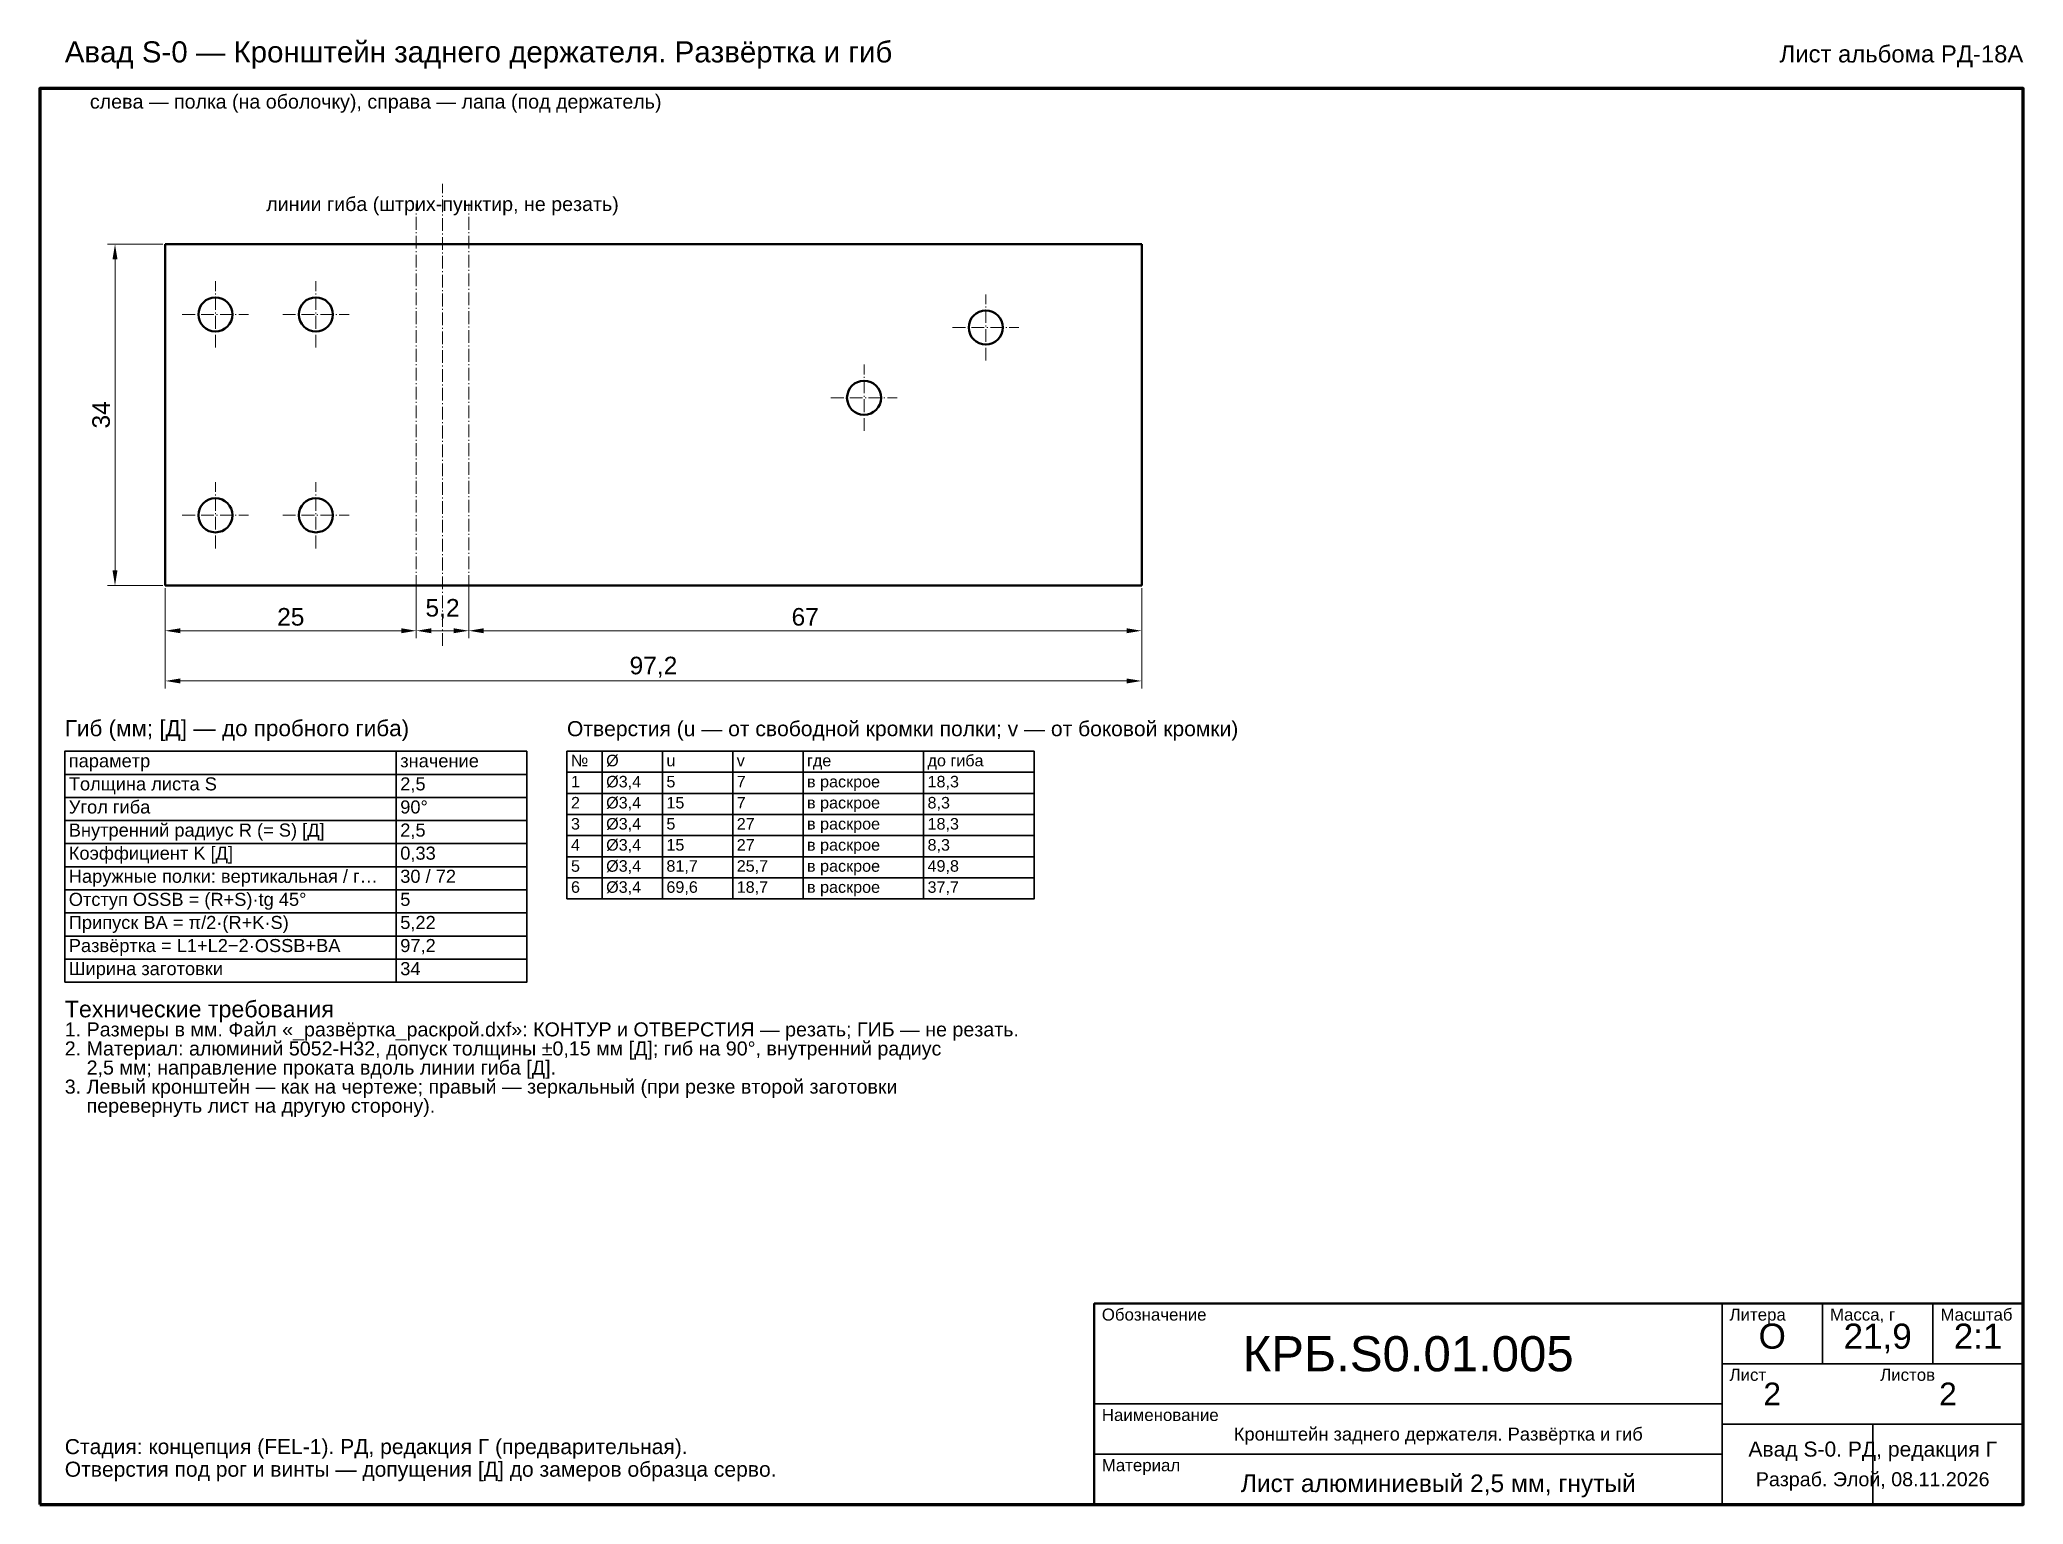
# Model space of a CAD drawing. Header units: millimetres. Extents: x 10 to 208, y 2 to 148.
import ezdxf
from ezdxf.enums import TextEntityAlignment as Align

# ---------------------------------------------------------------- set-up
doc = ezdxf.new("R2010")
doc.units = ezdxf.units.MM
doc.header["$LTSCALE"] = 0.5
doc.linetypes.add('DASHDOT', pattern=[3.556, 2.54, -0.508, 0, -0.508])
for name, color, linetype, lineweight in [('ГИБ', 1, 'DASHDOT', 18), ('КОНТУР', 7, 'Continuous', 50), ('ОСИ', 1, 'DASHDOT', 18), ('ОТВЕРСТИЯ', 7, 'Continuous', 50), ('РАЗМЕРЫ', 5, 'Continuous', 18), ('РАМКА', 7, 'Continuous', 70), ('ТАБЛИЦА', 7, 'Continuous', 35), ('ТЕКСТ', 7, 'Continuous', 25)]:
    doc.layers.add(name, color=color, linetype=linetype, lineweight=lineweight)
doc.styles.add('GOST', font='arial.ttf')
doc.dimstyles.new('GOST', dxfattribs={"dimtxt": 1.75, "dimasz": 1.5, "dimexe": 0.75, "dimexo": 0.25, "dimgap": 0.5, "dimtad": 1, "dimdec": 1, "dimtxsty": 'GOST', "dimcen": 2.5, "dimclrd": 5, "dimclre": 5, "dimclrt": 5, "dimazin": 3, "dimtfac": 1, "dimtmove": 0, "dimatfit": 3, "dimlwd": 18, "dimlwe": 18})

msp = doc.modelspace()

# ---------------------------------------------------------------- linework, layer by layer
at = {"layer": 'ГИБ'}
for p, q in [((47.5, 90), (47.5, 132)), ((52.72, 90), (52.72, 132))]:
    msp.add_line(p, q, dxfattribs=at)
at = {"layer": 'КОНТУР'}
for p, q in [((119.72, 128), (22.5, 128)), ((22.5, 128), (22.5, 94)), ((119.72, 94), (119.72, 128)), ((22.5, 94), (119.72, 94))]:
    msp.add_line(p, q, dxfattribs=at)
at = {"layer": 'ОСИ'}
for p, q in [((50.11, 88), (50.11, 134)), ((27.5, 117.7), (27.5, 124.3)), ((37.5, 117.7), (37.5, 124.3)), ((104.2, 116.4), (104.2, 123)), ((24.2, 121), (30.8, 121)), ((34.2, 121), (40.8, 121)), ((100.9, 119.7), (107.5, 119.7)), ((92.08, 109.4), (92.08, 116)), ((88.78, 112.7), (95.38, 112.7)), ((27.5, 97.7), (27.5, 104.3)), ((37.5, 97.7), (37.5, 104.3)), ((24.2, 101), (30.8, 101)), ((34.2, 101), (40.8, 101))]:
    msp.add_line(p, q, dxfattribs=at)
at = {"layer": 'ОТВЕРСТИЯ'}
for centre in [(27.5, 121), (37.5, 121), (104.2, 119.7), (92.08, 112.7), (27.5, 101), (37.5, 101)]:
    msp.add_circle(centre, 1.7, dxfattribs=at)
at = {"layer": 'РАМКА', "lineweight": 70}
msp.add_lwpolyline([(10, 2.5), (207.5, 2.5), (207.5, 143.5), (10, 143.5), (10, 2.5)], dxfattribs=at)
at = {"layer": 'ТАБЛИЦА'}
for p, q in [((45.5, 77.5), (45.5, 54.5)), ((66, 77.5), (66, 62.8)), ((72, 77.5), (72, 62.8)), ((79, 77.5), (79, 62.8)), ((86, 77.5), (86, 62.8)), ((98, 77.5), (98, 62.8)), ((12.5, 75.2), (58.5, 75.2)), ((62.5, 75.4), (109, 75.4)), ((62.5, 73.3), (109, 73.3)), ((12.5, 72.9), (58.5, 72.9)), ((62.5, 71.2), (109, 71.2)), ((12.5, 70.6), (58.5, 70.6)), ((12.5, 68.3), (58.5, 68.3)), ((62.5, 69.1), (109, 69.1)), ((12.5, 66), (58.5, 66)), ((62.5, 67), (109, 67)), ((12.5, 63.7), (58.5, 63.7)), ((62.5, 64.9), (109, 64.9)), ((12.5, 61.4), (58.5, 61.4)), ((12.5, 59.1), (58.5, 59.1)), ((12.5, 56.8), (58.5, 56.8)), ((177.5, 2.5), (177.5, 22.5)), ((187.5, 16.5), (187.5, 22.5)), ((198.5, 16.5), (198.5, 22.5)), ((177.5, 16.5), (207.5, 16.5)), ((115, 12.5), (177.5, 12.5)), ((177.5, 10.5), (207.5, 10.5)), ((192.5, 2.5), (192.5, 10.5)), ((115, 7.5), (177.5, 7.5))]:
    msp.add_line(p, q, dxfattribs=at)
at = {"layer": 'ТАБЛИЦА', "lineweight": 35}
for points in [[(12.5, 54.5), (58.5, 54.5), (58.5, 77.5), (12.5, 77.5), (12.5, 54.5)], [(62.5, 62.8), (109, 62.8), (109, 77.5), (62.5, 77.5), (62.5, 62.8)]]:
    msp.add_lwpolyline(points, dxfattribs=at)
at = {"layer": 'ТАБЛИЦА', "lineweight": 50}
msp.add_lwpolyline([(115, 2.5), (207.5, 2.5), (207.5, 22.5), (115, 22.5), (115, 2.5)], dxfattribs=at)

# ---------------------------------------------------------------- texts
at = {"layer": 'ТЕКСТ', "style": 'GOST'}
for s, height, p in [('Авад S-0 — Кронштейн заднего держателя. Развёртка и гиб', 2.1, (12.5, 146.1)), ('слева — полка (на оболочку), справа — лапа (под держатель)', 1.4, (15, 141.5)), ('Гиб (мм; [Д] — до пробного гиба)', 1.6, (12.5, 79)), ('Отверстия (u — от свободной кромки полки; v — от боковой кромки)', 1.5, (62.5, 79)), ('№', 1.15, (62.9, 76)), ('Ø', 1.15, (66.4, 76)), ('до гиба', 1.15, (98.4, 76)), ('параметр', 1.3, (12.9, 75.9)), ('значение', 1.3, (45.9, 75.9)), ('1', 1.15, (62.9, 73.9)), ('Ø3,4', 1.15, (66.4, 73.9)), ('5', 1.15, (72.4, 73.9)), ('u', 1.15, (72.4, 76)), ('v', 1.15, (79.4, 76)), ('7', 1.15, (79.4, 73.9)), ('где', 1.15, (86.4, 76)), ('18,3', 1.15, (98.4, 73.9)), ('Толщина листа S', 1.3, (12.9, 73.6)), ('2,5', 1.3, (45.9, 73.6)), ('в раскрое', 1.15, (86.4, 73.9)), ('Угол гиба', 1.3, (12.9, 71.3)), ('90°', 1.3, (45.9, 71.3)), ('2', 1.15, (62.9, 71.8)), ('Ø3,4', 1.15, (66.4, 71.8)), ('15', 1.15, (72.4, 71.8)), ('7', 1.15, (79.4, 71.8)), ('в раскрое', 1.15, (86.4, 71.8)), ('8,3', 1.15, (98.4, 71.8)), ('Внутренний радиус R (= S) [Д]', 1.3, (12.9, 69)), ('2,5', 1.3, (45.9, 69)), ('3', 1.15, (62.9, 69.7)), ('Ø3,4', 1.15, (66.4, 69.7)), ('5', 1.15, (72.4, 69.7)), ('27', 1.15, (79.4, 69.7)), ('в раскрое', 1.15, (86.4, 69.7)), ('18,3', 1.15, (98.4, 69.7)), ('Коэффициент K [Д]', 1.3, (12.9, 66.7)), ('0,33', 1.3, (45.9, 66.7)), ('4', 1.15, (62.9, 67.6)), ('Ø3,4', 1.15, (66.4, 67.6)), ('15', 1.15, (72.4, 67.6)), ('27', 1.15, (79.4, 67.6)), ('в раскрое', 1.15, (86.4, 67.6)), ('8,3', 1.15, (98.4, 67.6)), ('Наружные полки: вертикальная / г…', 1.3, (12.9, 64.4)), ('30 / 72', 1.3, (45.9, 64.4)), ('5', 1.15, (62.9, 65.5)), ('Ø3,4', 1.15, (66.4, 65.5)), ('81,7', 1.15, (72.4, 65.5)), ('25,7', 1.15, (79.4, 65.5)), ('в раскрое', 1.15, (86.4, 65.5)), ('49,8', 1.15, (98.4, 65.5)), ('Отступ OSSB = (R+S)·tg 45°', 1.3, (12.9, 62.1)), ('5', 1.3, (45.9, 62.1)), ('6', 1.15, (62.9, 63.4)), ('Ø3,4', 1.15, (66.4, 63.4)), ('69,6', 1.15, (72.4, 63.4)), ('18,7', 1.15, (79.4, 63.4)), ('в раскрое', 1.15, (86.4, 63.4)), ('37,7', 1.15, (98.4, 63.4)), ('Припуск BA = π/2·(R+K·S)', 1.3, (12.9, 59.8)), ('5,22', 1.3, (45.9, 59.8)), ('Развёртка = L1+L2−2·OSSB+BA', 1.3, (12.9, 57.5)), ('97,2', 1.3, (45.9, 57.5)), ('Ширина заготовки', 1.3, (12.9, 55.2)), ('34', 1.3, (45.9, 55.2)), ('Технические требования', 1.65, (12.5, 51)), ('1. Размеры в мм. Файл «_развёртка_раскрой.dxf»: КОНТУР и ОТВЕРСТИЯ — резать; ГИБ — не резать.', 1.4, (12.5, 49.1)), ('2. Материал: алюминий 5052-H32, допуск толщины ±0,15 мм [Д]; гиб на 90°, внутренний радиус', 1.4, (12.5, 47.2)), ('    2,5 мм; направление проката вдоль линии гиба [Д].', 1.4, (12.5, 45.3)), ('3. Левый кронштейн — как на чертеже; правый — зеркальный (при резке второй заготовки', 1.4, (12.5, 43.4)), ('    перевернуть лист на другую сторону).', 1.4, (12.5, 41.5)), ('Обозначение', 1.2, (115.75, 20.8)), ('Литера', 1.2, (178.25, 20.8)), ('Масса, г', 1.2, (188.25, 20.8)), ('Масштаб', 1.2, (199.25, 20.8)), ('Лист', 1.2, (178.25, 14.8)), ('Листов', 1.2, (193.25, 14.8)), ('Наименование', 1.2, (115.75, 10.8)), ('Стадия: концепция (FEL-1). РД, редакция Г (предварительная).', 1.5, (12.5, 7.5)), ('Отверстия под рог и винты — допущения [Д] до замеров образца серво.', 1.5, (12.5, 5.25)), ('Материал', 1.2, (115.75, 5.8))]:
    msp.add_text(s, height=height, dxfattribs=at).set_placement(p)
msp.add_text('Лист альбома РД-18А', height=1.7, dxfattribs=at).set_placement((207.5, 146.1), align=Align.RIGHT)
for s, height, p in [('линии гиба (штрих-пунктир, не резать)', 1.4, (50.11, 132)), ('О', 2.5, (182.5, 19.25)), ('21,9', 2.5, (193, 19.25)), ('2:1', 2.5, (203, 19.25)), ('КРБ.S0.01.005', 3.5, (146.25, 17.5)), ('2', 2.25, (182.5, 13.5)), ('2', 2.25, (200, 13.5)), ('Кронштейн заднего держателя. Развёртка и гиб', 1.3035, (149.25, 9.5)), ('Авад S-0. РД, редакция Г', 1.5, (192.5, 8)), ('Лист алюминиевый 2,5 мм, гнутый', 1.75, (149.25, 4.6)), ('Разраб. Элой, 08.11.2026', 1.4, (192.5, 5))]:
    msp.add_text(s, height=height, dxfattribs=at).set_placement(p, align=Align.MIDDLE_CENTER)

# ---------------------------------------------------------------- dimensions: what is measured, and where the dimension line sits
at = {"layer": 'РАЗМЕРЫ'}
msp.add_linear_dim(base=(17.5, 94), p1=(22.5, 94), p2=(22.5, 128), angle=90, dimstyle='GOST', dxfattribs=at).render()
for base, p1, p2 in [((22.5, 89.5), (22.5, 94), (47.5, 94)), ((22.5, 84.5), (22.5, 94), (119.72, 94)), ((47.5, 89.5), (47.5, 94), (52.72, 94)), ((52.72, 89.5), (52.72, 94), (119.72, 94))]:
    msp.add_linear_dim(base=base, p1=p1, p2=p2, dimstyle='GOST', dxfattribs=at).render()

doc.saveas('drawing.dxf')
